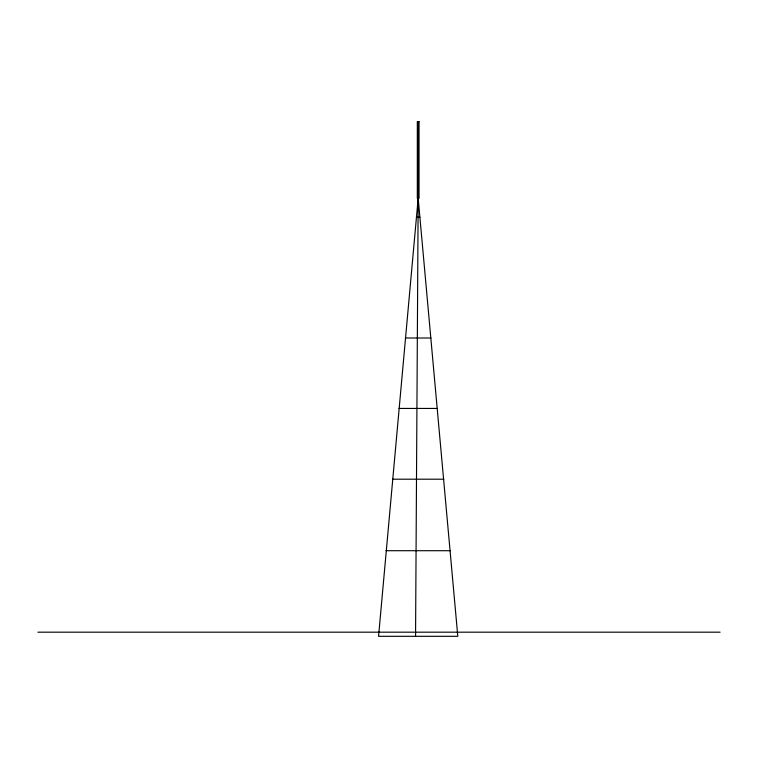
<?xml version="1.0" encoding="UTF-8"?>
<svg xmlns="http://www.w3.org/2000/svg" width="758" height="758" viewBox="0 0 758 758"><rect width="100%" height="100%" fill="white"/><g stroke="black" fill="none" stroke-linecap="round" stroke-linejoin="round"><path stroke-width="1.14" d="M416.445 217.252L419.913 217.252M405.426 338.002L430.942 338.002M398.992 408.439L437.375 408.439M392.53 479.198L443.837 479.198M386.002 550.706L450.366 550.706M37.9 632.181L720.1 632.181M418.226 204.963L418.179 198.255L378.564 636.313L457.804 636.313L418.179 198.255L415.555 636.313M418.122 121.687L418.122 198.255M419.051 121.687L417.317 121.687L417.317 198.255L419.051 198.255L419.051 121.687"/></g></svg>
